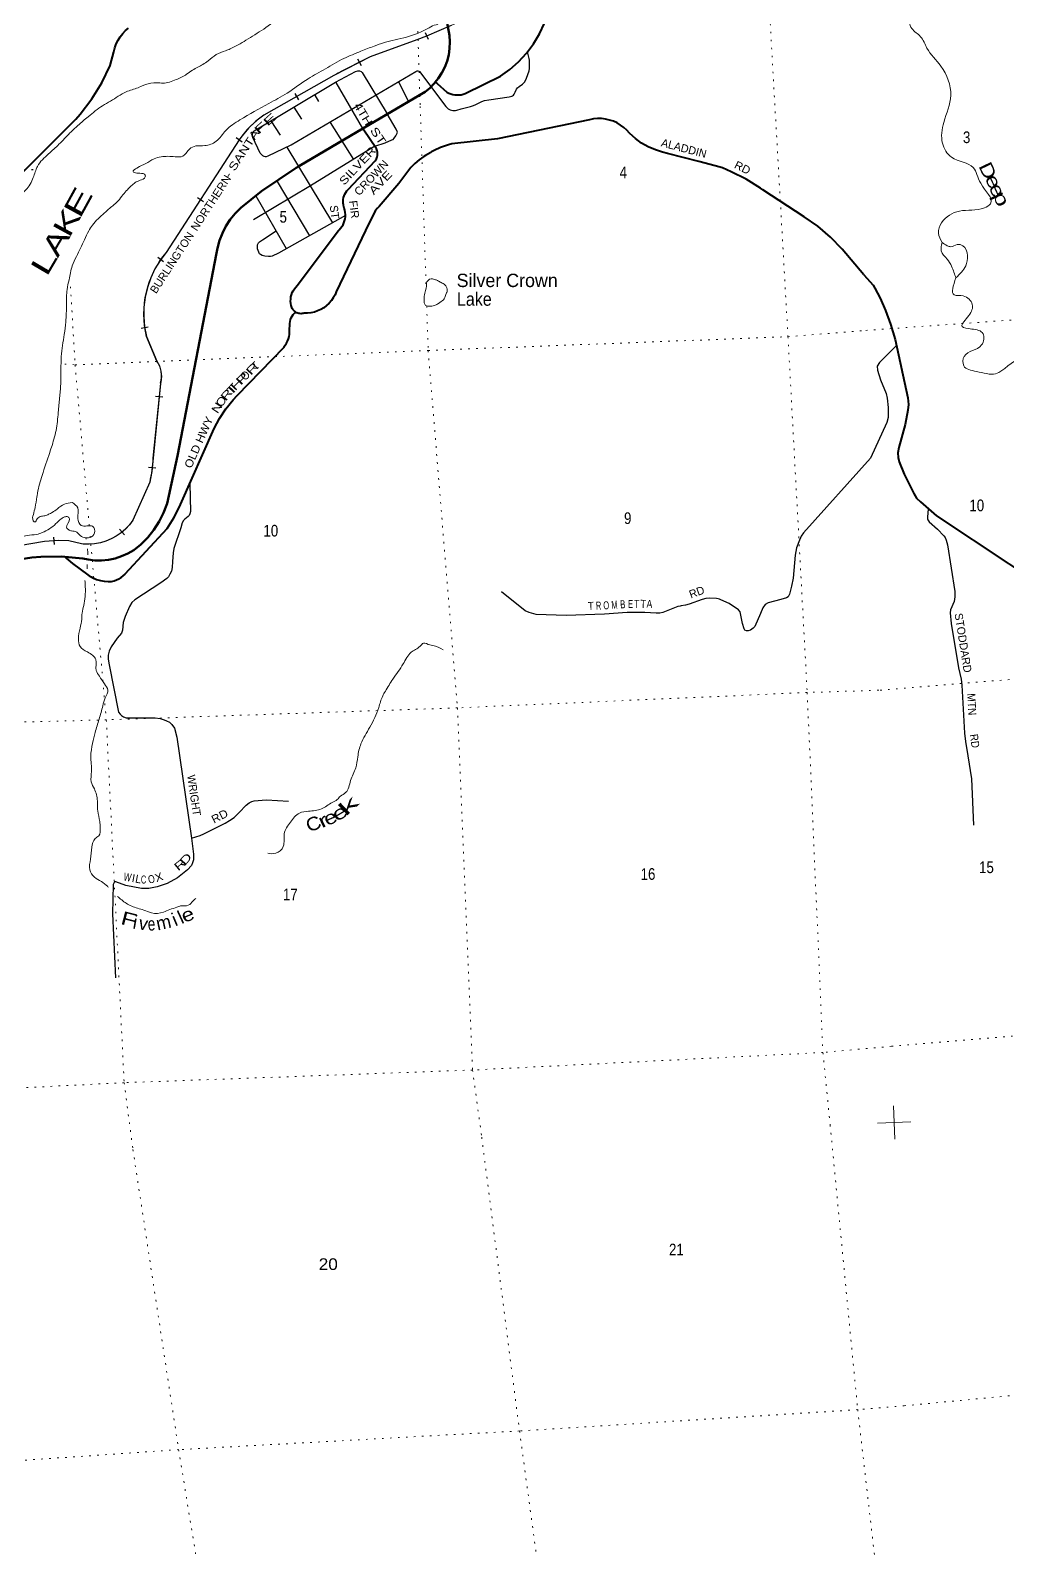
# Model space of a CAD drawing. Header units: feet. Extents: x 727543 to 978287, y 379550 to 572970.
# Drawn here: x 776857 to 791505, y 513255 to 536033 of the extents above; entities that cross this region are included whole.
import ezdxf
from ezdxf.enums import TextEntityAlignment as Align

# ---------------------------------------------------------------- set-up
doc = ezdxf.new("R2010")
doc.units = ezdxf.units.FT
doc.header["$LTSCALE"] = 80
doc.linetypes.add('DOTTED', pattern=[1.5, 0.3, -1.2])
for name, color, linetype, lineweight in [('23', 7, 'Continuous', 70), ('26', 7, 'Continuous', 40), ('29', 7, 'Continuous', 25), ('34', 7, 'Continuous', 25), ('39', 7, 'Continuous', 13), ('4', 7, 'Continuous', 13), ('6', 7, 'DOTTED', 25), ('7', 7, 'DOTTED', 13)]:
    doc.layers.add(name, color=color, linetype=linetype, lineweight=lineweight)
for name, color, linetype in [('27', 7, 'Continuous'), ('30', 7, 'Continuous'), ('41', 7, 'Continuous')]:
    doc.layers.add(name, color=color, linetype=linetype)

msp = doc.modelspace()

# ---------------------------------------------------------------- linework, layer by layer
at = {"layer": '23'}
for points in [[(782926.44, 535256.47), (782971.65, 535312.85), (783024.14, 535394.55), (783067.8, 535481.28), (783102.16, 535572.1), (783126.83, 535666.01), (783141.56, 535761.99), (783146.17, 535858.98), (783140.62, 535955.92), (782823.95, 537659.3), (782819.56, 537682.72), (782759.68, 538002.47), (782748.21, 538088.05), (782740.2, 538242.89), (782748.42, 538397.71), (782772.78, 538550.82), (782813.01, 538700.56), (782868.67, 538845.26), (782939.16, 538983.35), (783023.69, 539113.32), (783121.34, 539233.75), (783180.87, 539293.2)], [(781840, 534560.93), (782776.77, 535112.14), (782774.75, 535112.07), (782842.58, 535168.1), (782910.91, 535237.1), (782926.44, 535256.47)], [(777372.47, 528139.86), (777641.42, 528114.18), (777720.15, 528097.92), (777821.9, 528086.67), (777924.27, 528086.12), (778026.14, 528096.27), (778126.38, 528117.01), (778223.91, 528148.11), (778317.66, 528189.25), (778406.59, 528239.95), (778511.01, 528325.92), (778614.77, 528430.47), (778707.03, 528545.31), (778786.78, 528669.15), (778853.16, 528800.66), (778905.42, 528938.38), (779062.06, 529654.35), (779647.62, 532692.68), (779661.03, 532768.21), (779691.62, 532882.24), (779733.97, 532992.45), (779787.6, 533097.64), (779851.93, 533196.64), (779926.26, 533288.37), (780009.77, 533371.83), (780319.47, 533620.15), (780840.37, 533970.46), (780875.35, 533993.98), (780890.37, 534002.15), (781840, 534560.93)], [(776265.31, 528034.21), (776878.95, 528130.13), (777010.77, 528141.2), (777326.8, 528144.22), (777372.47, 528139.86)]]:
    msp.add_lwpolyline(points, dxfattribs=at)
at = {"layer": '26'}
for points in [[(776691.23, 533856.47), (777540.23, 534699.52), (777538.14, 534701.47), (777604.98, 534776.93), (777778.91, 535003.78), (777928.17, 535247.58), (778051.13, 535505.64), (778107.94, 535712.09), (778107.95, 535712.13), (778122.59, 535771.58), (778143.36, 535829.16), (778170.04, 535884.26), (778202.33, 535936.27), (778239.88, 535984.62), (778282.28, 536028.78), (778329.06, 536068.26)], [(782926.44, 535256.47), (782952.36, 535234.34), (783100.26, 535108.07), (783127.9, 535093.04), (783156.97, 535080.99), (783187.13, 535072.03), (783218.07, 535066.29), (783249.44, 535063.8), (783280.89, 535064.61), (783312.09, 535068.7), (783342.69, 535076.03), (783372.36, 535086.52), (783385.8, 535092.47), (783901.56, 535346.47), (784044.26, 535447.37), (784175.63, 535562.64), (784294.24, 535691), (784398.77, 535831.06), (784488.1, 535981.28), (784561.23, 536140.02)], [(789349.72, 532365.91), (789025.26, 532750.97), (788852.88, 532932.61), (788662.46, 533095.24), (788456.09, 533237.07), (787834.38, 533642.67), (787803.51, 533664.93), (787588.33, 533801.22), (787360.09, 533914.26), (787233.07, 533971.55), (787121.28, 534002.83), (786874.52, 534065.95), (786407.09, 534188.04), (786334.37, 534204.5), (786224.73, 534239.48), (786119.35, 534285.73), (786019.38, 534342.74), (785925.92, 534409.89), (785839.99, 534486.44), (785837.34, 534489.82), (785797.2, 534535.49), (785752.51, 534576.7), (785703.75, 534613.02), (785651.47, 534644.05), (785596.23, 534669.44), (785538.63, 534688.91), (785479.32, 534702.26), (785418.94, 534709.34), (785358.15, 534710.06), (785297.61, 534704.43), (785238, 534692.5), (785236.06, 534690.4), (783860.56, 534406.23), (783174.35, 534329.95), (783125.62, 534316.82), (783005.05, 534274.67), (782910.36, 534229.97), (782869.89, 534210.87), (782860.36, 534202.76), (782780.86, 534155.38), (782755.2, 534140.68), (782684.3, 534093.12), (782618.76, 534038.41), (782559.29, 533977.15), (782378.52, 533735.7), (782380.46, 533737.79), (782087.06, 533389.76), (782076.72, 533382.5), (782058.47, 533364.76), (782024.31, 533325.91), (781879.92, 533031.2), (781877.9, 533031.13), (781442.01, 532112.51), (781423.01, 532068.48), (781397.74, 532023.1), (781367.87, 531980.61), (781333.72, 531941.47), (781295.66, 531906.12), (781254.12, 531874.94), (781209.54, 531848.27), (781162.43, 531826.41), (781113.28, 531809.59), (781062.65, 531798), (781011.08, 531791.77), (780959.14, 531790.96), (780945.96, 531787.74), (780930.04, 531785.45), (780913.96, 531784.84), (780897.91, 531785.91), (780882.06, 531788.65), (780866.58, 531793.04), (780851.65, 531799.01), (780837.42, 531806.52), (780824.06, 531815.47), (780811.7, 531825.77), (780800.49, 531837.31), (780790.55, 531849.95), (780781.98, 531863.57), (780774.88, 531878), (780769.33, 531893.1), (780765.83, 531906.6), (780759.95, 531939.01), (780757.5, 531971.85), (780758.49, 532004.76), (780762.92, 532037.4), (780770.73, 532069.39), (780781.85, 532100.39), (780796.14, 532130.05), (780813.46, 532158.06), (780833.61, 532184.11)], [(780833.61, 532184.11), (780856.37, 532207.91), (781477.65, 533034.34), (781485.54, 533041.61), (781507.45, 533064.87), (781526.82, 533090.29), (781543.42, 533117.59), (781557.08, 533146.48), (781567.64, 533176.64), (781574.99, 533207.74), (781579.05, 533239.44), (781579.78, 533271.38), (781577.16, 533303.23), (781571.23, 533334.63), (781562.05, 533365.24), (781554.74, 533387.28), (781548.51, 533414.57), (781545.16, 533442.36), (781544.74, 533470.35), (781547.25, 533498.23), (781552.65, 533525.69), (781560.9, 533552.44), (781571.9, 533578.18), (781585.53, 533602.63), (781601.64, 533625.52), (781620.05, 533646.6), (782026.04, 534076.53), (782036.05, 534090.55), (782044.71, 534105.81), (782051.73, 534121.88), (782057.03, 534138.61), (782060.55, 534155.79), (782062.26, 534173.25), (782062.13, 534190.79), (782060.17, 534208.22), (782056.4, 534225.36), (782050.85, 534242), (782043.6, 534257.97), (782034.72, 534273.1), (781856.76, 534536.16), (781840, 534560.93)], [(789349.72, 532365.91), (789488.42, 532212.53), (789515.01, 532167.29), (789596.03, 532017.51), (789677.23, 531832.01), (789751.69, 531627.12), (789819.63, 531396.17), (790011.16, 530523.14), (790018.96, 530423.02), (790011.73, 530339.05), (789970.62, 530125.56), (789874.31, 529777.11), (789862.06, 529699.24), (789865.9, 529629.21), (789878.02, 529566.19), (789957, 529378.69), (790097.62, 529086.98), (790139.97, 529019.36), (790199.71, 528962.18), (790437.26, 528751.89), (792608.22, 527315.3)], [(777372.47, 528139.86), (777394.55, 528120.45), (777488.73, 528037.65), (777715.37, 527870.81), (777735.92, 527854.39), (777765.37, 527838.58), (777794.48, 527822.94), (777849.21, 527800.55), (777905.98, 527784.01), (777964.17, 527773.5), (778023.14, 527769.12), (778072.84, 527770.23), (778111.06, 527779.43), (778148.11, 527792.57), (778183.59, 527809.51), (778217.1, 527830.07), (778248.28, 527854.02), (778276.78, 527881.09), (778278.71, 527883.14), (778907.47, 528566.22), (779008.84, 528722.92), (779093.27, 528889.36), (779108.07, 528923.72), (779612.41, 530061.37), (779691.04, 530215.02), (779785.3, 530359.62), (779894.16, 530493.57), (779955.16, 530557.54), (780659.15, 531284.07), (780655.03, 531285.94), (780677.47, 531313.45), (780696.92, 531343.16), (780713.15, 531374.73), (780725.99, 531407.83), (780735.31, 531442.1), (780740.78, 531475.28), (780740.8, 531527.88), (780744.64, 531639.29), (780749.28, 531667.82), (780756.88, 531695.7), (780767.35, 531722.64), (780780.58, 531748.34), (780796.42, 531772.51), (780814.71, 531794.89), (780830.09, 531811.43)]]:
    msp.add_lwpolyline(points, dxfattribs=at)
at = {"layer": '29'}
for p, q in [((781832.07, 535402.47), (782206.31, 534783.54)), ((781119.53, 535062.2), (781175.64, 534968.27)), ((782372.99, 535260.89), (782524.37, 534964.78)), ((780806.39, 534882.32), (780921.11, 534700.73)), ((780462.88, 534675.02), (780600.86, 534460.13)), ((781705.89, 534098.93), (781353.4, 534652.19)), ((780301.96, 534189.98), (780191.59, 534428.7)), ((780698.6, 534281.72), (781383.21, 533146.74)), ((780554.6, 533764.49), (781039.06, 532952.62))]:
    msp.add_line(p, q, dxfattribs=at)
for points in [[(782635.82, 535416.86), (782653.38, 535424.08), (782665.76, 535424.08), (782677.03, 535421.83), (782688.29, 535415.06), (783082.51, 534892.16), (783117.43, 534858.35), (783150.09, 534842.57), (783188.39, 534832.43), (783228.94, 534833.55), (783251.46, 534838.07), (783312.29, 534853.84), (783454.21, 534889.9), (783498.13, 534905.68), (783535.3, 534921.46), (783625.41, 534966.53), (783665.96, 534980.06), (783729.04, 534991.33), (784035.4, 535034.15), (784071.44, 535045.43), (784083.84, 535051.06), (784096.23, 535061.2), (784108.62, 535076.98), (784123.26, 535106.28), (784143.53, 535153.61), (784160.43, 535170.52), (784181.83, 535189.67), (784233.64, 535225.73), (784248.28, 535240.38), (784267.43, 535262.92), (784294.47, 535318.14), (784335.01, 535426.33), (784339.52, 535459.01), (784337.27, 535516.49), (784339.51, 535586.34), (784335.01, 535611.15), (784310.23, 535712.58)], [(780211.98, 534525.23), (781431.53, 535253.94), (781730.48, 535416.87)], [(780418.55, 534150.6), (780766.05, 534314.59), (782635.82, 535416.86)], [(781730.48, 535416.87), (781764.67, 535426.31), (781790.58, 535424.06), (781814.23, 535417.3), (781832.07, 535402.47)], [(781839.85, 534561.16), (781439.68, 535252.23), (781439.6, 535254.25)], [(782018.7, 534294.39), (782172.42, 534348.97), (782276.04, 534389.54), (782292.94, 534398.55), (782309.84, 534415.46), (782332.36, 534450.39), (782353.76, 534490.96), (782357.14, 534505.61), (782354.89, 534518.01), (782341.37, 534549.56), (782206.31, 534783.54)], [(780191.59, 534428.7), (780183.3, 534461.65), (780184.43, 534477.43), (780192.31, 534496.59), (780200.19, 534510.11), (780202.45, 534515.74), (780211.98, 534525.23)], [(782018.7, 534294.39), (781054.18, 533700.25), (780198.54, 533190.76)], [(780301.96, 534189.98), (780319.59, 534170.9), (780334.23, 534158.5), (780356.76, 534147.24), (780374.78, 534143.85), (780396.18, 534143.85), (780418.55, 534150.6)], [(780693.96, 532757.97), (780239.57, 533546.33), (780241.58, 533546.41)], [(781580.86, 533258.23), (780575.26, 532691.01), (780575.26, 532691.01)], [(780575.26, 532691.01), (780481.75, 532648.38), (780455.84, 532642.75), (780424.31, 532641.62), (780371.37, 532646.13), (780330.82, 532657.4), (780306.04, 532670.92), (780290.27, 532684.45), (780279.01, 532706.98), (780260.99, 532758.82), (780258.73, 532788.13), (780263.24, 532819.68), (780275.63, 532845.6), (780290.27, 532862.5), (780335.33, 532891.8), (780539.93, 533025.21)], [(789839.2, 531306.98), (789582.85, 531050.76), (789552.09, 530996.35), (789554.41, 530936.22), (789601.78, 530794.22), (789683.78, 530586.71), (789701.73, 530517.94), (789716.33, 530379.16), (789712.68, 530229.43), (789694.67, 530151.6), (789447.98, 529619.39)], [(789447.98, 529619.39), (788446.55, 528497.03), (788412.81, 528449.04), (788375.5, 528361.94), (788341.76, 528274.85), (788318.66, 528162.86), (788290.24, 527821.59), (788267.15, 527698.95), (788233.4, 527579.85), (788213.86, 527538.98), (788190.77, 527522.97), (788105.5, 527501.64), (787913.66, 527451.87), (787872.81, 527425.22), (787835.51, 527373.67), (787799.98, 527288.35), (787714.72, 527096.38), (787691.63, 527069.72), (787650.77, 527039.5), (787616.13, 527027.96), (787589.49, 527027.96), (787568.17, 527040.41), (787558.4, 527060.83), (787529.98, 527139.04), (787494.46, 527316.79), (787473.14, 527345.23), (787331.04, 527437.65), (787207.58, 527497.22), (787184.49, 527506.1), (787164.95, 527509.66), (787139.2, 527515.86), (787038.84, 527520.32), (786980.22, 527514.99), (786926.04, 527501.64), (786729.76, 527429.67), (786677.36, 527416.32), (786613.43, 527405.7), (786597.44, 527402.14), (786563.67, 527394.99), (786336.31, 527302.57), (786291.92, 527293.72), (786236.84, 527295.46), (786066.31, 527302.57), (785938.42, 527302.57), (785803.42, 527302.57), (785462.37, 527281.24), (784886.85, 527259.91), (784439.22, 527274.13), (784334.44, 527302.6), (784275.8, 527331.01), (783920.54, 527615.4)], [(779245.6, 529233.95), (779258.59, 528817.78), (779247.06, 528783.13), (779234.62, 528760.02), (779223.07, 528746.68), (779170.68, 528703.14), (779152.02, 528682.69), (779133.38, 528651.59), (779109.39, 528576.04), (779009.04, 528265.9), (778995.7, 528199.22), (778988.6, 528071.25), (778984.17, 527977.95), (778971.74, 527926.41), (778945.97, 527879.28), (778925.56, 527841.09), (778903.34, 527815.29), (778810.97, 527751.31), (778420.19, 527495.35), (778378.46, 527457.16), (778342.03, 527395.82), (778278.09, 527246.51), (778249.66, 527154.08), (778235.45, 527040.32), (778220.37, 526996.8), (778157.3, 526919.46), (778064.93, 526791.48), (778035.63, 526723.07), (778023.2, 526664.42), (778021.42, 526605.76), (778036.51, 526521.31), (778178.61, 525810.33), (778200.83, 525782.8), (778221.24, 525760.56), (778250.56, 525740.14), (778292.3, 525725.01), (778725.71, 525725.01), (778801.21, 525715.25), (778859.84, 525695.72), (778898.92, 525681.5), (778939.77, 525658.37), (778974.39, 525625.47), (779014.37, 525569.5), (779052.55, 525433.51), (779272.81, 523919.12)], [(790314.47, 528860.44), (790302.11, 528734.85), (790305.76, 528709.28), (790309.99, 528696.18), (790331.3, 528665.46), (790456.59, 528551.93), (790548.99, 528454.21), (790568.53, 528428.08), (790586.78, 528387.91), (790606.26, 528318.67), (790713.22, 527619.87), (790712.7, 527538.83), (790702.19, 527469.54), (790649.84, 527343.95), (790643.35, 527297.8), (790660.9, 527139.78), (790766.75, 526473.35), (790807.59, 526304.46), (790820.1, 526216.12), (790858.69, 525497.37), (790873.46, 525369.4), (790909.05, 525158.07), (790963.5, 524809.72), (790995.48, 524114.1)], [(779272.81, 523919.12), (779401.61, 523959.14), (779458.45, 523984.02), (779778.18, 524147.55), (779842.13, 524186.65), (779910.51, 524231.98), (779984.23, 524303.97), (780090.81, 524417.72), (780136.99, 524449.72), (780176.96, 524471.93), (780212.48, 524479.04), (780332.39, 524492.38), (780396.33, 524495.93), (780726.72, 524478.16)], [(779272.81, 523919.12), (779303.03, 523680.96), (779301.25, 523597.42), (779288.82, 523552.98), (779269.28, 523512.1), (779210.66, 523446.33), (779061.45, 523325.47), (778906.92, 523241.93), (778755.93, 523190.38), (778633.37, 523167.27), (778521.46, 523169.05), (778286.99, 523211.71), (778137.78, 523268.59), (778116.46, 523268.59), (778096.93, 523227.71), (778088.04, 522785.12), (778130.67, 521825.29)]]:
    msp.add_lwpolyline(points, dxfattribs=at)
at = {"layer": '34'}
for p, q in [((782775.98, 536000.06), (782819.55, 535898.39)), ((781761.71, 535604.85), (781812.52, 535506.6)), ((780820.48, 535087.28), (780875.04, 534991.06)), ((779943.65, 534428.58), (780033.3, 534363.79)), ((779360.33, 533525.59), (779453.11, 533465.36)), ((778765.71, 532632.06), (778853.82, 532565.2)), ((778515.15, 531569.28), (778623.82, 531589.92)), ((778731.11, 530550.27), (778841.16, 530539.19)), ((778627.02, 529482.81), (778737.14, 529472.37)), ((778193.4, 528555.73), (778265.27, 528471.65)), ((777201.57, 528434.98), (777211.07, 528324.78))]:
    msp.add_line(p, q, dxfattribs=at)
at = {"layer": '34', "lineweight": 13}
for p, q in [((781403.43, 535356.37), (780353.03, 534760.68)), ((778593.89, 531441.39), (778749.3, 531074.97)), ((778806.54, 530739.26), (778693.61, 529618.29)), ((778644.59, 529260.4), (778393.55, 528688.58)), ((777624.97, 528334.08), (777433.2, 528381.52))]:
    msp.add_line(p, q, dxfattribs=at)
for points in [[(784306.59, 536597.73), (782793.06, 535949.17), (782651.21, 535889.48), (781949.08, 535638.59)], [(779987.11, 534392.93), (778891.35, 532704.81), (778891.5, 532700.77)], [(777433.2, 528381.52), (777277.35, 528387.82), (777069.88, 528369.93), (777065.85, 528369.78), (776302.85, 528240.05)]]:
    msp.add_lwpolyline(points, dxfattribs=at)
at = {"layer": '34'}
for points in [[(783162.2, 536105.71), (782793.49, 535948.16), (782651.61, 535888.45), (781949.52, 535637.58), (781403.95, 535355.4), (780353.64, 534759.76), (780236.02, 534669.12), (780128.5, 534566.68), (780032.28, 534453.55), (779988.02, 534392.31), (778892.46, 532704.5), (778891.5, 532700.77), (778890.37, 532701.69), (778801.64, 532584.76), (778724.05, 532456.61), (778660.29, 532321.05), (778611.04, 532179.58), (778576.85, 532033.73), (778558.1, 531885.1), (778554.98, 531735.33), (778567.54, 531586.05), (778594.95, 531441.71), (778750.28, 531075.48), (778771.93, 531040.48), (778789.85, 531003.29), (778803.78, 530964.42), (778813.58, 530924.31), (778819.14, 530883.39), (778820.39, 530842.13), (778817.31, 530800.94), (778809.96, 530760.33), (778805.54, 530743.37), (778807.67, 530739.49), (778694.7, 529618.18), (778675.67, 529417.47), (778645.65, 529260.07), (778394.5, 528688.02), (778341.68, 528619.12), (778282, 528556.2), (778216.07, 528499.85), (778144.61, 528450.7), (778068.39, 528409.29), (777988.28, 528376.07), (777905.13, 528351.41), (777819.85, 528335.58), (777733.39, 528328.74), (777646.72, 528330.98), (777624.79, 528332.99), (777432.94, 528380.45)], [(777433.16, 528380.42), (777277.38, 528386.72), (777069.95, 528368.83), (777065.96, 528368.68), (776303.05, 528238.97)]]:
    msp.add_lwpolyline(points, dxfattribs=at)
at = {"layer": '34', "lineweight": 13}
for centre, radius, start, end in [((785056.94, 528961.11), 7365.29, 114.95838, 119.73862), ((781159.66, 533592.14), 1419.9, 124.61683, 145.669), ((779985.45, 531780.49), 1432.28, 139.80806, 193.69503), ((778426.01, 530850.86), 393.37, 344.11937, 34.73076), ((776769.67, 529699.51), 1925.65, 346.81881, 357.58271), ((777711.43, 529157.05), 827.5, 264.0029, 325.51921)]:
    msp.add_arc(centre, radius, start, end, dxfattribs=at)
at = {"layer": '39'}
for p, q in [((777688.08, 528418.2), (777690.78, 528405.34)), ((777710.04, 528026.22), (777705.19, 527960.88))]:
    msp.add_line(p, q, dxfattribs=at)
for points in [[(789080.76, 539891.08), (789206.15, 539642.9), (789362.31, 539535.86), (789291.21, 539340.35), (789275.49, 539177.54), (789458.21, 538913.49), (789850.88, 538514.23), (789839.39, 538246.19), (789718.99, 537967.55), (789790.02, 537812.39), (790001.17, 537697.49), (790136.78, 537346.36), (790170.01, 537023.41), (790070.35, 536632.12), (790145.29, 536379.82), (790041.5, 536241.74), (790068.96, 536062.47), (790201.52, 535938.24), (790295.44, 535767.81), (790504.77, 535496.75), (790653.98, 535059.02), (790548.82, 534653.32), (790529.02, 534340.33), (790664.99, 534131.11), (790989.1, 533976.3), (791101.88, 533739.76), (791247.83, 533433.65), (791157.2, 533371.11), (790782.53, 533323.15), (790514.22, 533147.84), (790467.85, 532991.86), (790524.08, 532852.3)], [(782812.77, 537402.13), (782707, 537369.3), (782468.03, 537382.6), (782156.31, 537342.6), (781885.88, 537279.87), (781545.17, 537099.19), (781370.19, 536971.25), (781218.72, 536862.4), (781104.53, 536783.27), (781019.91, 536723.46), (780832.41, 536552.57), (780605.13, 536258.8), (780354.29, 536053.17), (780087.86, 535885.39), (779852.33, 535755.18), (779782.63, 535728.29), (779643.44, 535668.46), (779521.63, 535576.9), (779442.91, 535521.35), (779286.49, 535436.59), (779197.91, 535374.61), (779039.32, 535293.81), (778843.25, 535241.96), (778796.68, 535244.26), (778621.35, 535231.63), (778472, 535173.43), (778292.53, 535110.06), (778057.31, 534971.78), (777938.69, 534902.6), (777724.65, 534738.8), (777566.78, 534605.71), (777448.92, 534494.36), (777285.23, 534326.25), (777128.08, 534179.97), (776962.85, 533994.1), (776900.54, 533825.87), (776788.33, 533641.62), (776682.89, 533544.61), (776618.92, 533473.43), (776528.16, 533415.4), (776457.9, 533350.06), (776301.85, 533202.6), (776125.84, 533048.32), (776055.93, 532867.67), (775731.5, 532630.96), (775498.51, 532434.09), (775436.22, 532318.46), (775403.13, 532232.25), (775400.46, 532143.14), (775490.63, 532110.1), (775440.84, 531984.83), (775379.57, 531895.54), (775390.97, 531861.57), (775409.04, 531811.67), (775390.39, 531770.52), (775329.16, 531786.43), (775242.08, 531791.26), (775161.73, 531725.53), (775123.44, 531669.48), (775119.01, 531626.83), (775086.68, 531520.42), (775094.2, 531482.26), (775135.86, 531449.43), (775182.43, 531447.13), (775196.23, 531403.14), (775160.51, 531333.01), (775090.78, 531253.52), (774951.96, 531130.99), (774756.36, 531067.01), (774625.59, 531104.6), (774471.74, 531058.38), (774351.8, 530970.94), (774269.73, 530897.06), (774118, 530689.07), (774035.06, 530532.21), (774019.76, 530509.38), (774000.81, 530476.3)], [(777486.25, 528951.99), (777365.86, 528929.27), (777259.51, 528856.5), (777184.67, 528805.14), (777129.16, 528776.76), (777073.43, 528754.45), (777005.13, 528743.8), (776950.47, 528693.19), (776935.32, 528666.33), (776927.41, 528661.98), (776900.4, 528681.2), (776900.9, 528774.28), (776927.17, 528880.47), (776953.54, 529037.23), (776963.41, 529096.27), (777032.19, 529359.82), (777146.4, 529703.98), (777180.75, 529810.46), (777247.74, 530067.88), (777275.85, 530338), (777296.18, 530547.14), (777312.55, 530754.1), (777319.98, 531142.81), (777363.94, 531474.22), (777387.14, 531661.21), (777397.47, 531920.55), (777407.02, 532147.49), (777435.79, 532294.23), (777484.45, 532502.4), (777545.81, 532642.27), (777669.61, 532893.72), (777731.28, 533025.51), (777786.57, 533112.55), (777967.56, 533295.34), (778090.77, 533403.13), (778170.89, 533474.91), (778244.11, 533568.69), (778309.95, 533643.99), (778427.19, 533749.54), (778500.62, 533784.66), (778577.48, 533836.09), (778578.5, 533862.43), (778496.62, 533889.71), (778450.06, 533892.01), (778396.59, 533916.3), (778451.17, 533968.93), (778586.01, 534036.69), (778712.7, 534106.18), (778814.62, 534136.29), (779026.74, 534138.17), (779139.67, 534144.42), (779242.62, 534253.48), (779337.87, 534299.53), (779469.04, 534304.44), (779642.37, 534369.61), (779785.71, 534532.77), (779997.96, 534690.43), (780429.11, 534937.21), (780704.15, 535091.15), (781019.26, 535307.29), (781278.31, 535456.58), (781557.31, 535612.69), (781811.92, 535719.34), (782011.03, 535797.6), (782160.61, 535849.74), (782322.68, 535892.22), (782496.94, 535933.14), (782833.22, 536071.17), (782938.55, 536117.6), (782964.48, 536126.66), (782965.5, 536153), (782955.02, 536162.72), (782921.66, 536189.8), (782872.92, 536196.06), (782807.96, 536203.74), (782779.24, 536214.81), (782675.65, 536281.73), (782622.9, 536340.45), (782669.17, 536398.83), (782801.44, 536428.06), (782843.89, 536427.63), (782894.57, 536423.46), (782945.64, 536409.19), (783003.83, 536384.95)], [(790524.08, 532852.3), (790510.94, 532726.08), (790598.94, 532602.03), (790666, 532495.35), (790699.99, 532405.54), (790731.62, 532323.75)], [(790731.62, 532323.75), (790878.25, 532504.15), (790904.56, 532655.24), (790835.8, 532804.41), (790750.08, 532821.13), (790654.2, 532788.78), (790600.91, 532804.81), (790524.08, 532852.3)], [(790731.62, 532323.75), (790705.5, 532067.26), (790839.8, 532050.53), (790976.48, 531924.44), (790924.46, 531758.09), (790823.75, 531593.78), (790967.04, 531555.13), (791137.91, 531485.18), (791116.37, 531316.05), (790853.95, 531145.04), (790847.44, 531004.91), (791037.15, 530919.53), (791326.06, 530884.88), (791731.89, 531114.54), (791914.08, 531065.33), (791882.57, 530942.4), (791839.6, 530802.79), (791986.94, 530713.62), (792251.55, 530527.97), (792420.97, 530141.75), (792424.2, 529860.13), (792386.43, 529591), (792492.45, 529522.42), (792603.33, 529433.77), (792684.09, 529187.8), (792875.2, 529017.34), (792988.27, 529176.08), (793064.84, 529487.36), (793170.98, 529566.76), (793240.32, 529403.42), (793271.59, 529179.72), (793155.37, 528998.55), (793055.22, 528870.75), (793162.71, 528765.75), (793390.02, 528651.52), (793445.13, 528489.62), (793210.35, 528386.64), (793146.44, 528213.73), (793362.42, 528180.11), (793515.27, 528054.69), (793480.56, 527860.68), (793585.4, 527670.44), (793707.8, 527697.81), (793874.55, 527931.74), (794026.34, 527832.63), (794069.25, 527621.57), (794187.55, 527600.12), (794336.11, 527782.63), (794577.16, 527729.79), (794740.35, 527347.36), (794698.97, 526966.6), (794532.08, 526686.03), (794728.44, 526536.06), (794994.78, 526508.59), (795122.13, 526211.84), (795162.72, 525907.45), (795539.04, 525864.26), (795800.16, 525714.95), (795743.44, 525564.63), (795982.49, 525410.35), (796285.7, 525422.91), (796391.68, 525204.33), (796168.76, 524907.26), (795978.29, 524810.18), (795866.92, 524608.94), (795806.31, 524505.08), (795935.71, 524409.09), (796164.49, 524258.44), (796378.4, 524376.76), (796610.23, 524301.24), (796797.45, 523875.22), (796943.32, 523571.13), (797183.87, 523530.42), (797420.96, 523475.38), (797489.59, 523228.91), (797534.72, 522861.86), (797668.8, 522800.53), (797839.69, 522931.26), (798017.07, 523001.45), (798083.13, 522718.38), (798199.91, 522332), (798542.25, 521723.9), (798774.21, 521494.33), (798907.8, 521445.13), (798940.57, 521335.01), (799064.53, 521323.93), (799144.45, 521199.54), (799087.25, 521010.68), (799134.07, 521004.51), (799226.52, 520870.51), (799239.17, 520757.52)], [(783049.13, 531992.66), (782974.55, 531939.61), (782924.98, 531911.06), (782858.71, 531898.53), (782779.47, 531909.72), (782757.5, 531997.47), (782767.26, 532092.13), (782790.54, 532170.27), (782800.39, 532262.52), (782841.39, 532300.47), (782883.53, 532308.12), (782916.21, 532299.23), (782959.35, 532280.62), (783014.99, 532252.35), (783073.03, 532214.07), (783100.96, 532170.6), (783106.3, 532136.41), (783104.98, 532118.16), (783100.73, 532104.9), (783089.91, 532089.27), (783070.69, 532025.26), (783049.13, 531992.66)], [(767527.52, 518873.25), (767538.91, 519042.63), (767590.54, 519331.84), (767659.3, 519542.79), (767754.28, 519702.13), (767950.83, 520006.88), (768106.52, 520217.04), (768261.76, 520491.93), (768360.02, 520724.21), (768402.2, 521049.49), (768406.08, 521053.68), (768457.48, 521083.92), (768640.07, 521436.71), (768787.15, 521660.71), (768956.81, 521875.44), (769048, 521868.74), (769042.28, 521700.61), (769185.98, 521588.66), (769350.53, 521619.1), (769492.92, 521753.91), (769572.99, 521880.31), (769677.61, 522104.75), (769761.19, 522298.05), (769768.91, 522413.65), (769771.05, 522516.91), (769810.19, 522815.76), (769897.42, 523019.32), (770052.53, 523350.84), (770205.05, 523591.23), (770325.26, 523777.81), (770415.87, 523892.47), (770646.36, 524048.79), (770791.93, 524153.37), (770972.97, 524281.54), (771108.59, 524381.7), (771213.39, 524442.27), (771256.31, 524429.72), (771481.96, 524500.89), (771794.53, 524783.69), (772066.32, 524969.87), (772169.43, 525074.89), (772481.44, 525319.23), (772596.51, 525428.74), (772654.12, 525507.77), (772683.16, 525753.65), (772763.26, 525985.26), (772834.9, 526226.67), (773098.31, 526420.63), (773359.32, 526624.62), (773490.84, 526726.66), (773627.81, 526897.68), (773754.59, 527017.74), (773903.11, 527150.76), (774191.68, 527373.99), (774331.65, 527466.23), (774434.05, 527536.82), (774549.56, 527581.61), (774661.89, 527656.63), (774790.75, 527722.15), (774903.55, 527785.04), (775011.36, 527819.42), (775023.4, 527821.9), (775167.63, 527908.22), (775238.97, 527945.29), (775572.55, 528154.02), (775829.72, 528246.6), (775975.5, 528292.52), (776111.26, 528336.05), (776236.3, 528342.75), (776413.42, 528361.53), (776621.91, 528405.75), (776807.81, 528459.24), (776950.63, 528476.73), (777034.54, 528502.13), (777239.56, 528637.26), (777369.13, 528737.2), (777417.49, 528741.03), (777440.99, 528707.52), (777399.35, 528580.53), (777426.89, 528547.17), (777474.07, 528528.71), (777551.6, 528509.36), (777587.37, 528472.26), (777746.62, 528429.67), (777818.83, 528497.11), (777788.75, 528597.14), (777703.68, 528602.05), (777618.46, 528610.99), (777568.05, 528714.3), (777565.93, 528876.07), (777486.25, 528951.99)], [(777713.34, 528258.01), (777716.28, 528218.14), (777716.66, 528169.2)], [(777673.55, 527783.11), (777679.77, 527690.77), (777677.24, 527545.01), (777656.16, 527408.68), (777632.14, 527296.51), (777625.51, 527205.22), (777602.33, 527070.83), (777576.2, 526908.01), (777600.69, 526795.63), (777712.97, 526712.85), (777836.49, 526600.14), (777844.74, 526436.58), (777890.42, 526351.3), (777965.59, 526234.75), (778017.64, 526141.62), (777979.65, 526024.88), (777941.81, 525904.1), (777886.63, 525707.82), (777827.58, 525507.35), (777789.41, 525342.05), (777762.41, 525148.85), (777773.04, 524922.66), (777768.88, 524766.73), (777815.33, 524661.24), (777860.67, 524478.84), (777863.21, 524412.18), (777866.21, 524333.39), (777896.58, 524172.68), (777902.06, 524081.85), (777880.6, 523955.61), (777827.57, 523915.19), (777777.93, 523785.88), (777758.39, 523609.14), (777746.3, 523448.86), (777817.28, 523336.21), (777920.8, 523271.3), (778012.43, 523199.88), (778026.51, 523187.02)], [(780416.63, 523694.55), (780533.83, 523694.89), (780647.1, 523798.27), (780662.07, 523989), (780754.49, 524162.4), (780888.81, 524296.9), (781025.11, 524326.29), (781219.85, 524359.88), (781381.87, 524456.99), (781454.99, 524500.19), (781505.54, 524552.66), (781582.4, 524604.09), (781656.35, 524784.89), (781733.95, 524975.94), (781763.97, 525142.96), (781811.22, 525334.9), (781945.19, 525584.71), (782077.47, 525878.96), (782137.53, 526053.17), (782177.29, 526123.44), (782289.5, 526307.7), (782444.58, 526534.02), (782563.23, 526708.41), (782697.23, 526798.39), (782750.02, 526844.88), (782841.98, 526817.98), (782888.78, 526809.62), (783045.11, 526746.08)], [(778160.26, 523048.99), (778292.92, 522945.36), (778463.49, 522870.83), (778557.47, 522844), (778670.23, 522801.7), (778849.68, 522812.47), (778947.18, 522852.53), (779052.98, 522886.84), (779108.79, 522907.14), (779145.19, 522906.48), (779245.48, 522926.42), (779309.45, 522997.6), (779334.92, 523018.79)]]:
    msp.add_spline(points, degree=3, dxfattribs=at)
at = {"layer": '4'}
for p, q in [((789795.25, 519908.47), (789813.47, 519408.8)), ((789795.25, 519908.47), (789813.47, 519408.8)), ((789795.25, 519908.47), (789813.47, 519408.8)), ((790054.2, 519667.74), (789554.53, 519649.52)), ((790054.2, 519667.74), (789554.53, 519649.52)), ((790054.2, 519667.74), (789554.53, 519649.52))]:
    msp.add_line(p, q, dxfattribs=at)
at = {"layer": '6'}
msp.add_lwpolyline([(776898.1, 533943.12), (772079.51, 533752.51), (766743.16, 533572.85), (761421.09, 533389.69), (758933.67, 533296.52)], dxfattribs=at)
at = {"layer": '7'}
for points in [[(787644.97, 541503.25), (787640.55, 541440.41), (787899.64, 536971.04), (788213.31, 531439.58), (788501.29, 526105.42), (788737.08, 520708.61), (788844.94, 519624.34)], [(782663.38, 536020.3), (782700.11, 534893.16), (782788.78, 532171.71)], [(789379.46, 531534.7), (793485.06, 531825.71), (798757.42, 532078.7), (804018.4, 532312.97)], [(777457.95, 532189.86), (777526.78, 531019.06), (777738.75, 528604.95)], [(782797.64, 531899.97), (782819.36, 531233.49), (783257.83, 525874.62), (783484.76, 520445.11), (783621.97, 519438.3)], [(777370.85, 531027.38), (777526.78, 531019.06), (782819.36, 531233.49), (788213.31, 531439.58), (789379.46, 531534.7)], [(777752.42, 528449.21), (777994.2, 525695.66), (778261.96, 520255.54), (778393.43, 519253.31)], [(804165.54, 526994.1), (798910.8, 526756.03), (793684.04, 526476.56), (789572.51, 526138.79)], [(789572.51, 526138.79), (788501.29, 526105.42), (783257.83, 525874.62), (777994.2, 525695.66), (772727.02, 525557.04)], [(789763.5, 520800.94), (793918.43, 521153.2), (799109.28, 521469.7), (804388.38, 521656.07)], [(789763.5, 520800.94), (788737.08, 520708.61), (783484.76, 520445.11), (778261.96, 520255.54), (772979.37, 519990.91)], [(788844.94, 519624.34), (789258.15, 515353.21), (789878.25, 509969.57), (790100.92, 504574.83)], [(783621.97, 519438.3), (784188.59, 515034.15), (784927.97, 509612.17), (785176.62, 504176.75)], [(778393.43, 519253.31), (779078.62, 514753.49), (779978.72, 509234.57), (780254.26, 503709.41)], [(789956.33, 515411.58), (794352, 515827.82), (799414.73, 516180.77), (804610.77, 516366.24)], [(789956.33, 515411.58), (789258.15, 515353.21), (784188.59, 515034.15), (779078.62, 514753.49), (773938.01, 514400.34)]]:
    msp.add_lwpolyline(points, dxfattribs=at)

# ---------------------------------------------------------------- texts
at = {"layer": '27'}
for s, rotation, width, p in [('4TH', 301.078, 1.2, (781701.16, 534903.49)), ('ST', 304.078, 1.35, (781942.52, 534532.2)), ('SILVER', 46.778, 1.25, (781560.25, 533701.83)), ('CROWN', 46.778, 1.05, (781784.87, 533543.31)), ('AVE', 46.778, 1.3, (782004.07, 533558)), ('RD', 333.652, 1.05, (787395.93, 533974.62)), ('FIR', 277.237, 1.05, (781633.9, 533475.16)), ('OLD HWY', 66.091, 1.1, (779267.55, 529456.18))]:
    msp.add_text(s, height=120, rotation=rotation, dxfattribs=dict(at, width=width)).set_placement(p)
for s, rotation, p in [('ALADDIN', 345.362, (786301.48, 534295.21)), ('ST', 277.237, (781343.14, 533403.67))]:
    msp.add_text(s, height=120, rotation=rotation, dxfattribs=at).set_placement(p)
for s, rotation, width, p in [('R', 45.84, 1.65, (780225.67, 530919.11)), ('T', 47.735, 1.95, (779917.02, 530607.59)), ('H', 45.84, 1.6, (779989.83, 530686.51)), ('P', 45.84, 1.8, (780075.1, 530770.49)), ('O', 56.83, 1.25, (779766.26, 530436.71)), ('R', 50.735, 1.5, (779842.4, 530532.65)), ('N', 56.83, 1.3, (779702.57, 530340.81))]:
    msp.add_text(s, height=120, rotation=rotation, dxfattribs=dict(at, width=width)).set_placement(p, align=Align.CENTER)
for s, p in [('T', (780269.9, 530959.11)), ('O', (780119.04, 530816.6))]:
    msp.add_text(s, height=120, rotation=45.84, dxfattribs=at).set_placement(p, align=Align.CENTER)
at = {"layer": '30'}
msp.add_text('RD', height=120, rotation=20.136, dxfattribs=at).set_placement((786757.4, 527514.36))
for s, rotation, width, p in [('T', 2.123, 0.85, (785260.34, 527343.8)), ('R', 2.123, 0.7, (785376.55, 527348.1)), ('O', 3.579, 0.7, (785492.44, 527353.25)), ('M', 3.579, 0.7, (785615.56, 527360.96)), ('B', 3.579, 0.75, (785739.99, 527368.59)), ('T', 358.613, 0.85, (786042.08, 527374.47)), ('A', 357.613, 0.8, (786134.04, 527374.45)), ('MTN', 273.073, 0.95, (790908.81, 525925.09)), ('RD', 277.584, 0.9, (790953.78, 525370.99)), ('D', 48.29, 1.55, (779229.13, 523568.54)), ('R', 39.007, 1.5, (779137.85, 523477.44)), ('W', 349.688, 0.75, (778302.22, 523278.15)), ('C', 359.089, 0.65, (778552.9, 523241.69)), ('O', 10.678, 0.8, (778681.96, 523249.33)), ('X', 18.851, 1.1, (778802.29, 523280.18))]:
    msp.add_text(s, height=120, rotation=rotation, dxfattribs=dict(at, width=width)).set_placement(p, align=Align.CENTER)
for s, width, p in [('E', 0.7, (785852.16, 527372.57)), ('T', 0.8, (785946.29, 527374.34))]:
    msp.add_text(s, height=120, dxfattribs=dict(at, width=width)).set_placement(p, align=Align.CENTER)
for s, rotation, p in [('STODDARD', 279.025, (790780.28, 526840.24)), ('I', 349.688, (778391.62, 523262.69)), ('L', 349.688, (778464.75, 523249.54))]:
    msp.add_text(s, height=120, rotation=rotation, dxfattribs=at).set_placement(p, align=Align.CENTER)
for s, rotation, width, p in [('WRIGHT', 278.275, 0.95, (779206.51, 524861.29)), ('RD', 27.088, 1.1, (779607.95, 524139.11))]:
    msp.add_text(s, height=120, rotation=rotation, dxfattribs=dict(at, width=width)).set_placement(p)
at = {"layer": '34'}
for s, rotation, width, p in [(' FE', 42.012, 1.85, (780216.12, 534410.6)), ('- SANTA ', 57.012, 1.3, (779848.47, 533805.82)), ('NORTHERN', 57.012, 1.05, (779351.8, 533013.51))]:
    msp.add_text(s, height=120, rotation=rotation, dxfattribs=dict(at, width=width)).set_placement(p)
msp.add_text('BURLINGTON', height=120, rotation=57.012, dxfattribs=at).set_placement((778741.27, 532075.9))
at = {"layer": '41'}
for s, height, rotation, width, p in [('D', 200, 295.491, 1.3, (791118.85, 533886)), ('E', 300, 61.224, 1.6, (777701.86, 533385.97)), ('e', 200, 295.491, 1.35, (791201.85, 533727.86)), ('e', 200, 294.491, 1.3, (791258.81, 533595.57)), ('p', 200, 295.491, 1.45, (791321.53, 533464.96)), ('K', 300, 61.224, 1.45, (777533.38, 533079.19)), ('A', 300, 59.582, 1.45, (777364.92, 532778.94)), ('L', 300, 59.582, 1.55, (777187.71, 532477.12)), ('e', 200, 30.798, 1.5, (781542.41, 524219.31)), ('k', 200, 42.888, 2.2, (781688.72, 524337.11)), ('C', 200, 22.682, 1.15, (781138.05, 524046.35)), ('r', 200, 25.569, 1.5, (781284.76, 524096.14)), ('e', 200, 23.657, 1.3, (781391.14, 524139.46)), ('F', 200, 345.619, 1.4, (778308.52, 522608.73)), ('i', 200, 22.797, 1.05, (779055.83, 522609.33)), ('l', 200, 24.797, 1.05, (779150.4, 522644)), ('e', 200, 22.571, 1.25, (779251.42, 522683.6)), ('e', 200, 2.571, 0.75, (778676.39, 522537.07))]:
    msp.add_text(s, height=height, rotation=rotation, dxfattribs=dict(at, width=width)).set_placement(p, align=Align.CENTER)
msp.add_text('Silver Crown', height=200, dxfattribs=at).set_placement((783246.21, 532184.16))
at = {"layer": '41', "width": 0.9}
msp.add_text('Lake', height=200, dxfattribs=at).set_placement((783250.34, 531904.15))
at = {"layer": '41'}
for s, rotation, p in [('i', 349.756, (778410.93, 522564.03)), ('v', 349.722, (778533.53, 522546.11)), ('m', 12.341, (778873.23, 522560.79))]:
    msp.add_text(s, height=200, rotation=rotation, dxfattribs=at).set_placement(p, align=Align.CENTER)
at = {"layer": '7', "width": 0.85}
for s, p in [('3', (790891.39, 534342.11)), ('10', (791043.44, 528823.22)), ('15', (791188.62, 523397.58))]:
    msp.add_text(s, height=175, dxfattribs=at).set_placement(p, align=Align.CENTER)
at = {"layer": '7'}
for s, width, p in [('4', 0.85, (785688.87, 533816.66)), ('5', 0.85, (780591.42, 533149.72)), ('9', 0.85, (785755.48, 528631.8)), ('10', 0.85, (780350.03, 528444.24)), ('16', 0.85, (786004.48, 523296.62)), ('17', 0.85, (780642.13, 522990.04)), ('21', 0.85, (786429.42, 517666.45)), ('20', 1.1, (781178.75, 517447.31))]:
    msp.add_text(s, height=175, dxfattribs=dict(at, width=width)).set_placement(p)

doc.saveas('drawing.dxf')
